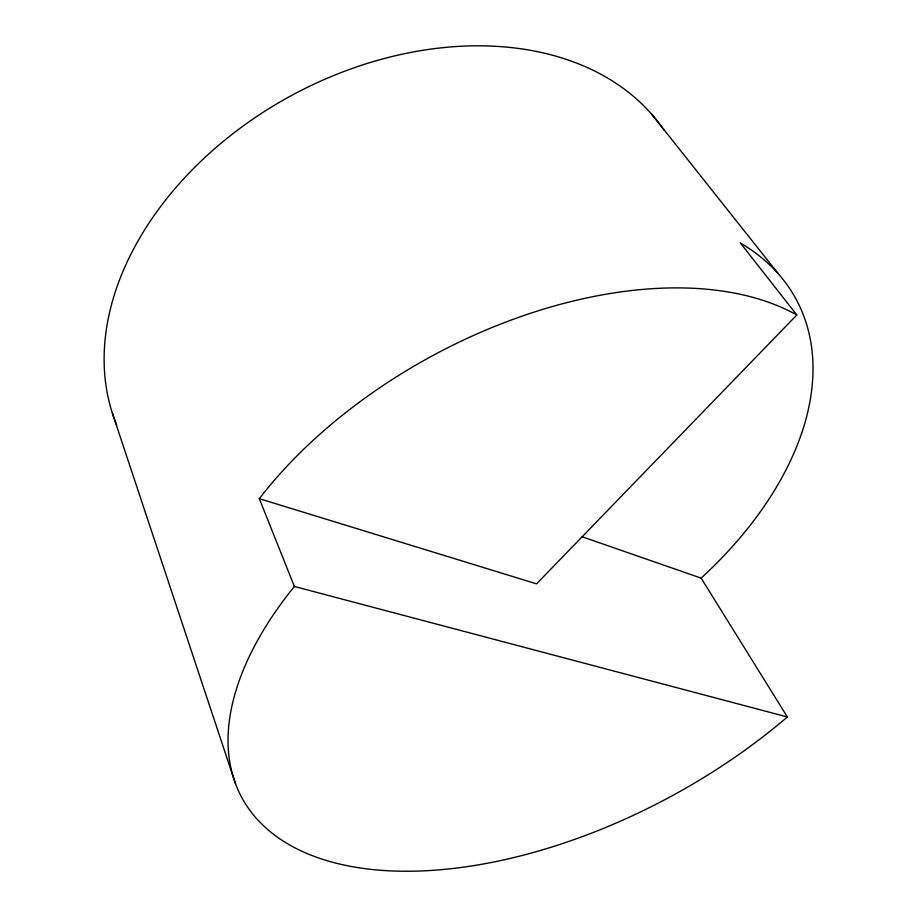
<?xml version="1.0" encoding="UTF-8"?>
<svg xmlns="http://www.w3.org/2000/svg" width="917" height="917" viewBox="0 0 917 917"><rect width="100%" height="100%" fill="white"/><g stroke="black" fill="none" stroke-linecap="round" stroke-linejoin="round"><path stroke-width="1.38" d="M796.816 314.967L536.571 583.854L259.328 498.665L294.38 586.467A377.93 203.138 -28.4 0 0 333.593 862.53A377.93 203.138 -28.4 0 0 787.371 716.968L701.15 578.123A346.683 215.885 -28.4 0 0 740.351 242.971L796.816 314.967A362.226 210.199 -28.4 0 0 259.328 498.665M294.38 586.467L787.371 716.968M582.203 536.8L701.15 578.123M651.861 114.442L779.118 274.768M112.378 413.189L235.44 783.519M116.757 425.179A311.723 223.966 -28.4 0 1 292.271 95.093A311.723 223.966 -28.4 0 1 664.034 130.214"/></g></svg>
